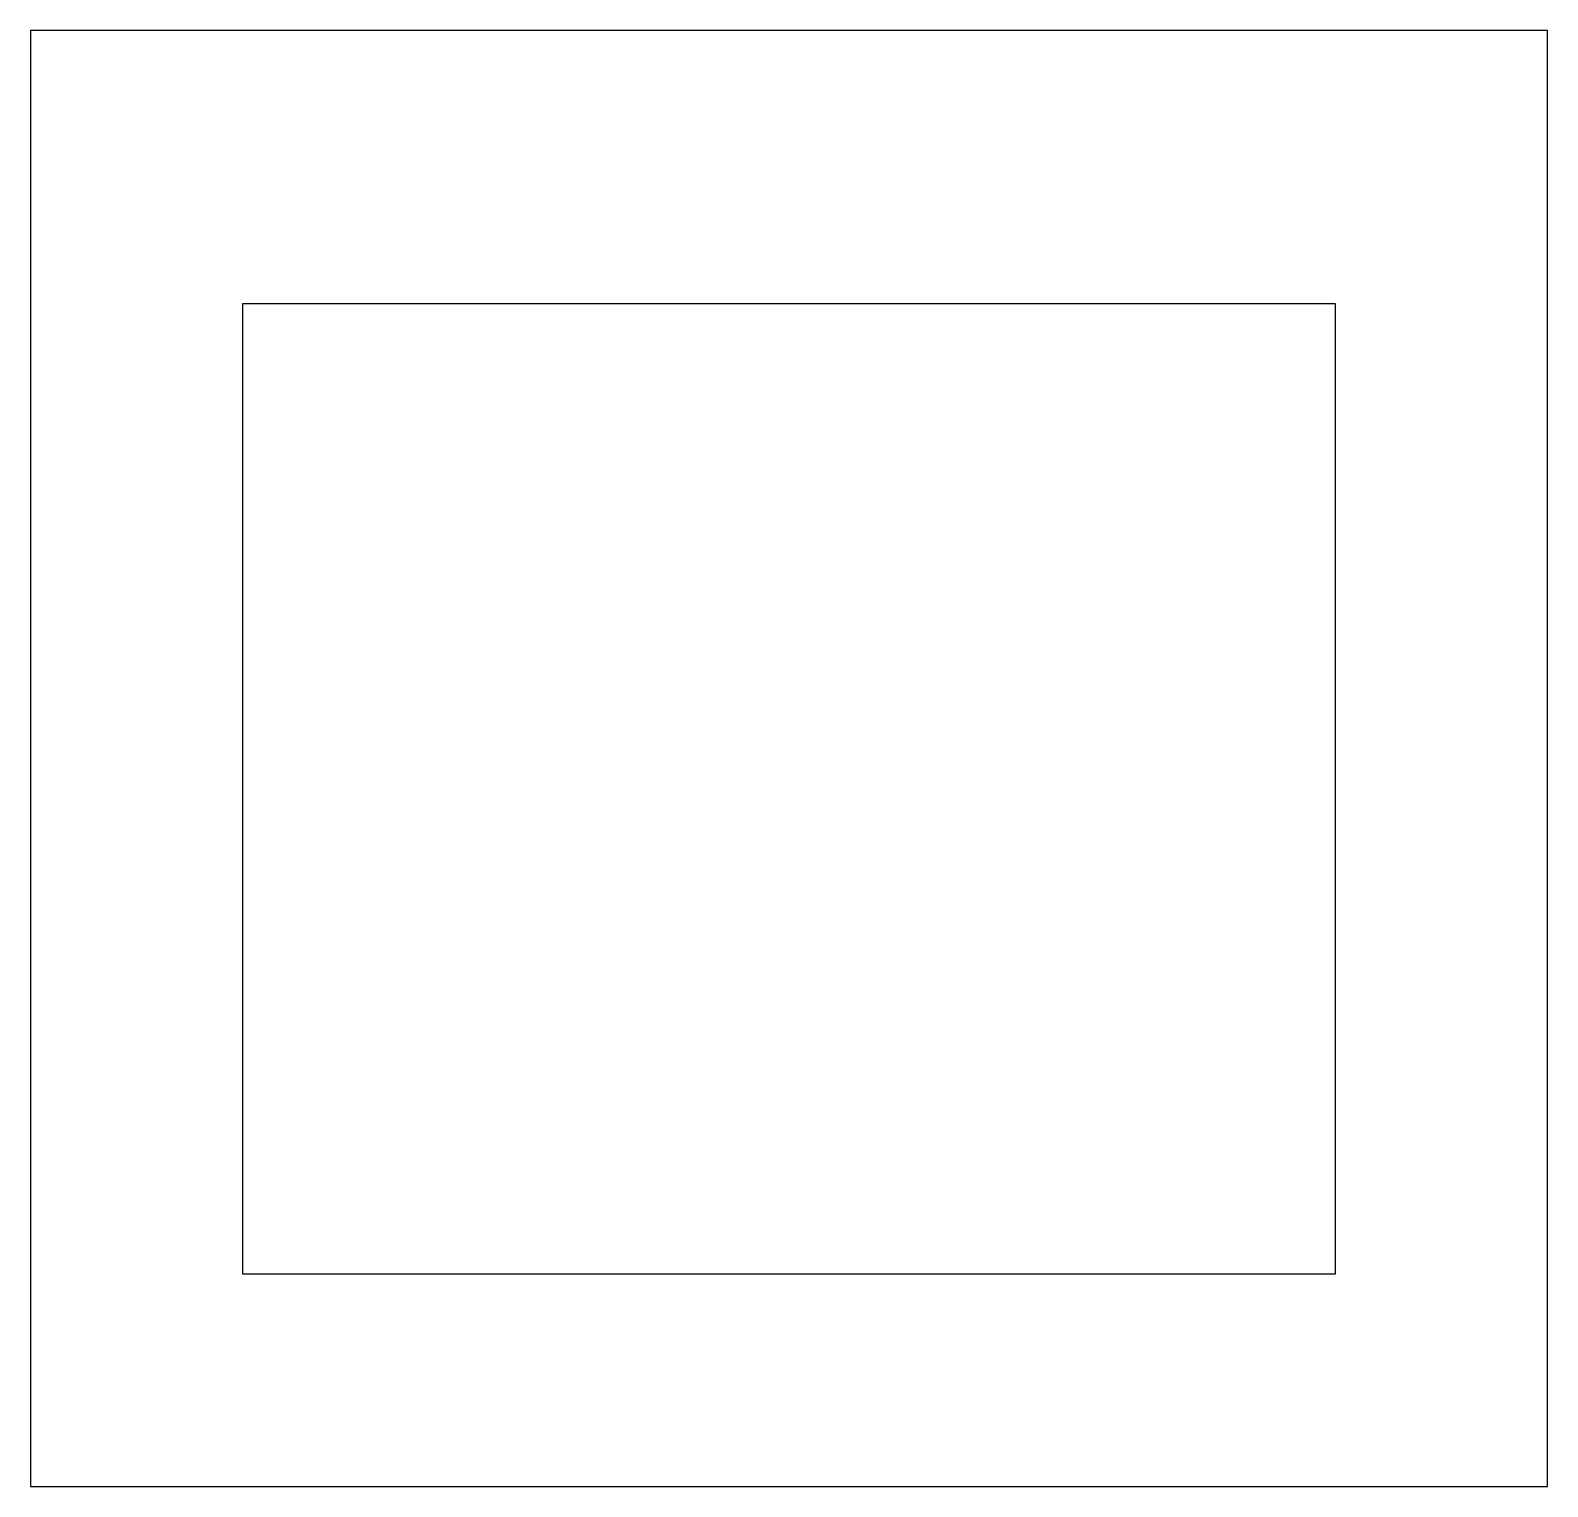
# Model space of a CAD drawing. Header units: millimetres. Extents: x -125 to 125, y -115 to 125.
import ezdxf

# ---------------------------------------------------------------- set-up
doc = ezdxf.new("R2010")
doc.units = ezdxf.units.MM
doc.layers.add('kontur', color=7, linetype='Continuous')

msp = doc.modelspace()

# ---------------------------------------------------------------- linework, layer by layer
at = {"layer": 'kontur'}
for p, q in [((-125, 125), (-125, -115)), ((125, 125), (-125, 125)), ((125, -115), (125, 125)), ((-90, 80), (90, 80)), ((-90, -80), (-90, 80)), ((90, 80), (90, -80)), ((90, -80), (-90, -80)), ((-125, -115), (125, -115))]:
    msp.add_line(p, q, dxfattribs=at)

doc.saveas('drawing.dxf')
